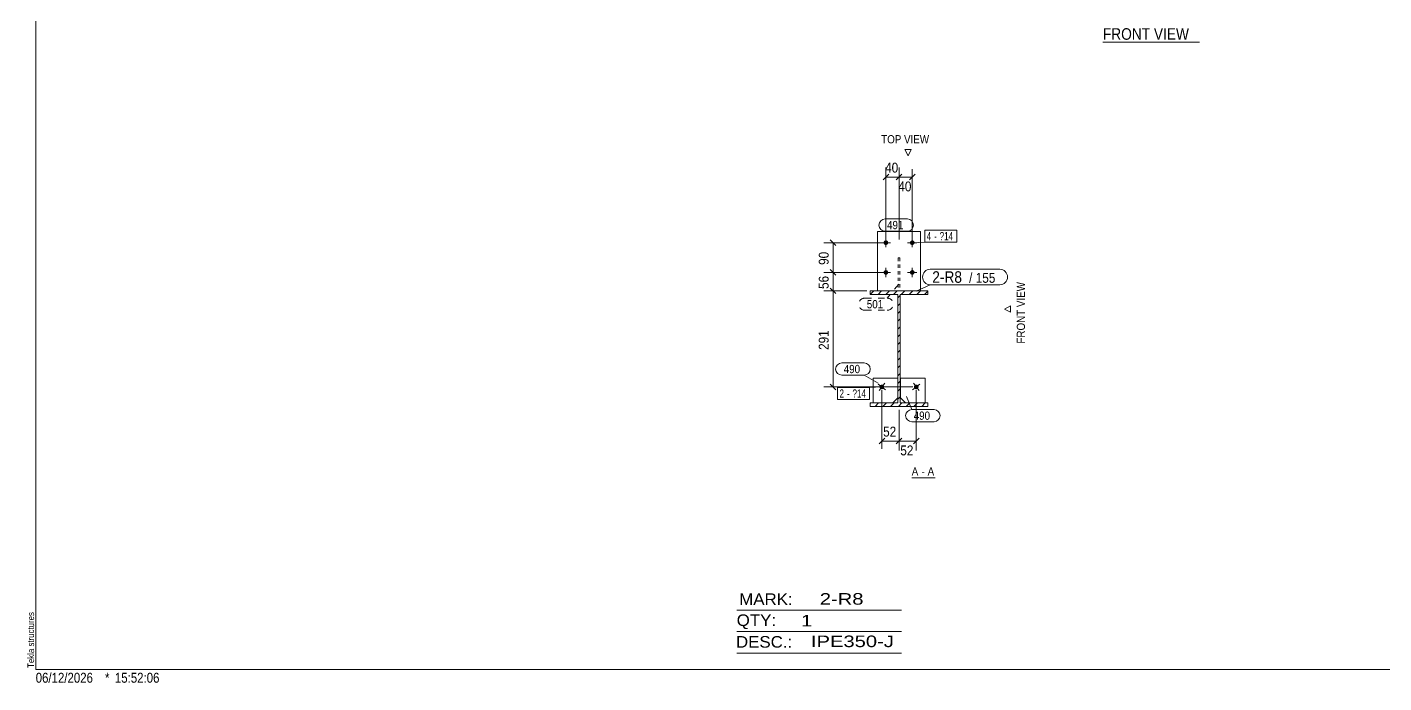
# Model space of a CAD drawing. Header units: millimetres. Extents: x 2 to 825, y 1 to 579.
# Drawn here: x 2.4 to 413.7, y 1 to 199.7 of the extents above; entities that cross this region are included whole.
import ezdxf

# ---------------------------------------------------------------- set-up
doc = ezdxf.new("R2010")
doc.units = ezdxf.units.MM
for name, pattern in [('XKITLINE00', [0]), ('XKITLINE01', [4, 1, -1, 1, -1]), ('XKITLINE02', [4, 2, -2])]:
    doc.linetypes.add(name, pattern=pattern)
for name, color, linetype, lineweight in [('Bolt', 3, 'Continuous', 0), ('BoltMark', 7, 'Continuous', 0), ('Dimensions', 7, 'Continuous', 0), ('DrawingSheet', 5, 'Continuous', 0), ('OtherObjectType', 7, 'Continuous', 0), ('Part', 2, 'Continuous', 0), ('PartMark', 7, 'Continuous', 0)]:
    doc.layers.add(name, color=color, linetype=linetype, lineweight=lineweight)
doc.styles.add('ARIAL', font='ARIAL.TTF')
doc.styles.add('ARIAL_NARROW', font='ARIALN.TTF')

# ---------------------------------------------------------------- blocks, each defined once
blk = doc.blocks.new('*A1')
at = {"layer": 'Part', "color": 7, "linetype": 'XKITLINE00', "lineweight": 0}
for p, q in [((257.98, 118.64), (259.08, 119.74)), ((260.34, 118.64), (261.44, 119.74)), ((262.69, 118.64), (263.79, 119.74)), ((265.05, 118.64), (266.15, 119.74)), ((267.41, 118.64), (268.51, 119.74)), ((269.77, 118.64), (270.87, 119.74)), ((272.12, 118.64), (273.22, 119.74)), ((274.48, 118.64), (275.48, 119.64)), ((257.98, 118.64), (257.98, 118.64)), ((266.38, 117.61), (267.08, 118.31)), ((266.38, 115.26), (267.08, 115.96)), ((266.38, 112.9), (267.08, 113.6)), ((266.38, 110.54), (267.08, 111.24)), ((266.38, 108.19), (267.08, 108.89)), ((266.38, 105.83), (267.08, 106.53)), ((266.38, 103.47), (267.08, 104.17)), ((266.38, 101.11), (267.08, 101.81)), ((266.38, 98.76), (267.08, 99.46)), ((266.38, 96.4), (267.08, 97.1)), ((266.38, 94.04), (267.08, 94.74)), ((266.38, 91.68), (267.08, 92.38)), ((266.38, 89.33), (267.08, 90.03)), ((266.38, 86.97), (267.08, 87.67)), ((257.98, 85.64), (258.18, 85.84)), ((259.44, 84.74), (260.54, 85.84)), ((261.8, 84.74), (262.9, 85.84)), ((264.15, 84.74), (265.25, 85.84)), ((266.51, 84.74), (267.61, 85.84)), ((268.87, 84.74), (269.97, 85.84)), ((271.23, 84.74), (272.33, 85.84)), ((273.58, 84.74), (274.68, 85.84))]:
    blk.add_line(p, q, dxfattribs=at)
blk = doc.blocks.new('*A48')
at = {"layer": 'Bolt'}
for points in [[(263.43, 134.31), (263.43, 134.28), (263.42, 134.24), (263.42, 134.21), (263.41, 134.17), (263.4, 134.14), (263.39, 134.11), (263.38, 134.08), (263.36, 134.04), (263.35, 134.01), (263.33, 133.98), (263.31, 133.96), (263.29, 133.93), (263.27, 133.9), (263.25, 133.87), (263.22, 133.85), (263.2, 133.83), (263.17, 133.8), (263.15, 133.78), (263.12, 133.76), (263.09, 133.74), (263.06, 133.73), (263.03, 133.71), (263, 133.7), (262.97, 133.69), (262.93, 133.67), (262.9, 133.67), (262.87, 133.66), (262.83, 133.65), (262.8, 133.65), (262.76, 133.65), (262.73, 133.64), (262.69, 133.65), (262.66, 133.65), (262.63, 133.65), (262.59, 133.66), (262.56, 133.67), (262.53, 133.67), (262.49, 133.69), (262.46, 133.7), (262.43, 133.71), (262.4, 133.73), (262.37, 133.74), (262.34, 133.76), (262.31, 133.78), (262.29, 133.8), (262.26, 133.83), (262.23, 133.85), (262.21, 133.87), (262.19, 133.9), (262.17, 133.93), (262.15, 133.96), (262.13, 133.98), (262.11, 134.01), (262.1, 134.04), (262.08, 134.08), (262.07, 134.11), (262.06, 134.14), (262.05, 134.17), (262.04, 134.21), (262.04, 134.24), (262.03, 134.28), (262.03, 134.31), (262.03, 134.34), (262.03, 134.38), (262.03, 134.41), (262.04, 134.45), (262.04, 134.48), (262.05, 134.51), (262.06, 134.55), (262.07, 134.58), (262.08, 134.61), (262.1, 134.64), (262.11, 134.67), (262.13, 134.7), (262.15, 134.73), (262.17, 134.76), (262.19, 134.79), (262.21, 134.81), (262.23, 134.84), (262.26, 134.86), (262.29, 134.89), (262.31, 134.91), (262.34, 134.93), (262.37, 134.94), (262.4, 134.96), (262.43, 134.98), (262.46, 134.99), (262.49, 135), (262.53, 135.01), (262.56, 135.02), (262.59, 135.03), (262.63, 135.04), (262.66, 135.04), (262.69, 135.04), (262.73, 135.04), (262.76, 135.04), (262.8, 135.04), (262.83, 135.04), (262.87, 135.03), (262.9, 135.02), (262.93, 135.01), (262.97, 135), (263, 134.99), (263.03, 134.98), (263.06, 134.96), (263.09, 134.94), (263.12, 134.93), (263.15, 134.91), (263.17, 134.89), (263.2, 134.86), (263.22, 134.84), (263.25, 134.81), (263.27, 134.79), (263.29, 134.76), (263.31, 134.73), (263.33, 134.7), (263.35, 134.67), (263.36, 134.64), (263.38, 134.61), (263.39, 134.58), (263.4, 134.55), (263.41, 134.51), (263.42, 134.48), (263.42, 134.45), (263.43, 134.41), (263.43, 134.38), (263.43, 134.34)], [(271.43, 134.31), (271.43, 134.28), (271.42, 134.24), (271.42, 134.21), (271.41, 134.17), (271.4, 134.14), (271.39, 134.11), (271.38, 134.08), (271.36, 134.04), (271.35, 134.01), (271.33, 133.98), (271.31, 133.96), (271.29, 133.93), (271.27, 133.9), (271.25, 133.87), (271.22, 133.85), (271.2, 133.83), (271.17, 133.8), (271.15, 133.78), (271.12, 133.76), (271.09, 133.74), (271.06, 133.73), (271.03, 133.71), (271, 133.7), (270.97, 133.69), (270.93, 133.67), (270.9, 133.67), (270.87, 133.66), (270.83, 133.65), (270.8, 133.65), (270.76, 133.65), (270.73, 133.64), (270.69, 133.65), (270.66, 133.65), (270.63, 133.65), (270.59, 133.66), (270.56, 133.67), (270.53, 133.67), (270.49, 133.69), (270.46, 133.7), (270.43, 133.71), (270.4, 133.73), (270.37, 133.74), (270.34, 133.76), (270.31, 133.78), (270.29, 133.8), (270.26, 133.83), (270.23, 133.85), (270.21, 133.87), (270.19, 133.9), (270.17, 133.93), (270.15, 133.96), (270.13, 133.98), (270.11, 134.01), (270.1, 134.04), (270.08, 134.08), (270.07, 134.11), (270.06, 134.14), (270.05, 134.17), (270.04, 134.21), (270.04, 134.24), (270.03, 134.28), (270.03, 134.31), (270.03, 134.34), (270.03, 134.38), (270.03, 134.41), (270.04, 134.45), (270.04, 134.48), (270.05, 134.51), (270.06, 134.55), (270.07, 134.58), (270.08, 134.61), (270.1, 134.64), (270.11, 134.67), (270.13, 134.7), (270.15, 134.73), (270.17, 134.76), (270.19, 134.79), (270.21, 134.81), (270.23, 134.84), (270.26, 134.86), (270.29, 134.89), (270.31, 134.91), (270.34, 134.93), (270.37, 134.94), (270.4, 134.96), (270.43, 134.98), (270.46, 134.99), (270.49, 135), (270.53, 135.01), (270.56, 135.02), (270.59, 135.03), (270.63, 135.04), (270.66, 135.04), (270.69, 135.04), (270.73, 135.04), (270.76, 135.04), (270.8, 135.04), (270.83, 135.04), (270.87, 135.03), (270.9, 135.02), (270.93, 135.01), (270.97, 135), (271, 134.99), (271.03, 134.98), (271.06, 134.96), (271.09, 134.94), (271.12, 134.93), (271.15, 134.91), (271.17, 134.89), (271.2, 134.86), (271.22, 134.84), (271.25, 134.81), (271.27, 134.79), (271.29, 134.76), (271.31, 134.73), (271.33, 134.7), (271.35, 134.67), (271.36, 134.64), (271.38, 134.61), (271.39, 134.58), (271.4, 134.55), (271.41, 134.51), (271.42, 134.48), (271.42, 134.45), (271.43, 134.41), (271.43, 134.38), (271.43, 134.34)], [(263.43, 125.31), (263.43, 125.28), (263.42, 125.24), (263.42, 125.21), (263.41, 125.17), (263.4, 125.14), (263.39, 125.11), (263.38, 125.08), (263.36, 125.04), (263.35, 125.01), (263.33, 124.98), (263.31, 124.96), (263.29, 124.93), (263.27, 124.9), (263.25, 124.87), (263.22, 124.85), (263.2, 124.83), (263.17, 124.8), (263.15, 124.78), (263.12, 124.76), (263.09, 124.74), (263.06, 124.73), (263.03, 124.71), (263, 124.7), (262.97, 124.69), (262.93, 124.67), (262.9, 124.67), (262.87, 124.66), (262.83, 124.65), (262.8, 124.65), (262.76, 124.65), (262.73, 124.64), (262.69, 124.65), (262.66, 124.65), (262.63, 124.65), (262.59, 124.66), (262.56, 124.67), (262.53, 124.67), (262.49, 124.69), (262.46, 124.7), (262.43, 124.71), (262.4, 124.73), (262.37, 124.74), (262.34, 124.76), (262.31, 124.78), (262.29, 124.8), (262.26, 124.83), (262.23, 124.85), (262.21, 124.87), (262.19, 124.9), (262.17, 124.93), (262.15, 124.96), (262.13, 124.98), (262.11, 125.01), (262.1, 125.04), (262.08, 125.08), (262.07, 125.11), (262.06, 125.14), (262.05, 125.17), (262.04, 125.21), (262.04, 125.24), (262.03, 125.28), (262.03, 125.31), (262.03, 125.34), (262.03, 125.38), (262.03, 125.41), (262.04, 125.45), (262.04, 125.48), (262.05, 125.51), (262.06, 125.55), (262.07, 125.58), (262.08, 125.61), (262.1, 125.64), (262.11, 125.67), (262.13, 125.7), (262.15, 125.73), (262.17, 125.76), (262.19, 125.79), (262.21, 125.81), (262.23, 125.84), (262.26, 125.86), (262.29, 125.89), (262.31, 125.91), (262.34, 125.93), (262.37, 125.94), (262.4, 125.96), (262.43, 125.98), (262.46, 125.99), (262.49, 126), (262.53, 126.01), (262.56, 126.02), (262.59, 126.03), (262.63, 126.04), (262.66, 126.04), (262.69, 126.04), (262.73, 126.04), (262.76, 126.04), (262.8, 126.04), (262.83, 126.04), (262.87, 126.03), (262.9, 126.02), (262.93, 126.01), (262.97, 126), (263, 125.99), (263.03, 125.98), (263.06, 125.96), (263.09, 125.94), (263.12, 125.93), (263.15, 125.91), (263.17, 125.89), (263.2, 125.86), (263.22, 125.84), (263.25, 125.81), (263.27, 125.79), (263.29, 125.76), (263.31, 125.73), (263.33, 125.7), (263.35, 125.67), (263.36, 125.64), (263.38, 125.61), (263.39, 125.58), (263.4, 125.55), (263.41, 125.51), (263.42, 125.48), (263.42, 125.45), (263.43, 125.41), (263.43, 125.38), (263.43, 125.34)], [(271.43, 125.31), (271.43, 125.28), (271.42, 125.24), (271.42, 125.21), (271.41, 125.17), (271.4, 125.14), (271.39, 125.11), (271.38, 125.08), (271.36, 125.04), (271.35, 125.01), (271.33, 124.98), (271.31, 124.96), (271.29, 124.93), (271.27, 124.9), (271.25, 124.87), (271.22, 124.85), (271.2, 124.83), (271.17, 124.8), (271.15, 124.78), (271.12, 124.76), (271.09, 124.74), (271.06, 124.73), (271.03, 124.71), (271, 124.7), (270.97, 124.69), (270.93, 124.67), (270.9, 124.67), (270.87, 124.66), (270.83, 124.65), (270.8, 124.65), (270.76, 124.65), (270.73, 124.64), (270.69, 124.65), (270.66, 124.65), (270.63, 124.65), (270.59, 124.66), (270.56, 124.67), (270.53, 124.67), (270.49, 124.69), (270.46, 124.7), (270.43, 124.71), (270.4, 124.73), (270.37, 124.74), (270.34, 124.76), (270.31, 124.78), (270.29, 124.8), (270.26, 124.83), (270.23, 124.85), (270.21, 124.87), (270.19, 124.9), (270.17, 124.93), (270.15, 124.96), (270.13, 124.98), (270.11, 125.01), (270.1, 125.04), (270.08, 125.08), (270.07, 125.11), (270.06, 125.14), (270.05, 125.17), (270.04, 125.21), (270.04, 125.24), (270.03, 125.28), (270.03, 125.31), (270.03, 125.34), (270.03, 125.38), (270.03, 125.41), (270.04, 125.45), (270.04, 125.48), (270.05, 125.51), (270.06, 125.55), (270.07, 125.58), (270.08, 125.61), (270.1, 125.64), (270.11, 125.67), (270.13, 125.7), (270.15, 125.73), (270.17, 125.76), (270.19, 125.79), (270.21, 125.81), (270.23, 125.84), (270.26, 125.86), (270.29, 125.89), (270.31, 125.91), (270.34, 125.93), (270.37, 125.94), (270.4, 125.96), (270.43, 125.98), (270.46, 125.99), (270.49, 126), (270.53, 126.01), (270.56, 126.02), (270.59, 126.03), (270.63, 126.04), (270.66, 126.04), (270.69, 126.04), (270.73, 126.04), (270.76, 126.04), (270.8, 126.04), (270.83, 126.04), (270.87, 126.03), (270.9, 126.02), (270.93, 126.01), (270.97, 126), (271, 125.99), (271.03, 125.98), (271.06, 125.96), (271.09, 125.94), (271.12, 125.93), (271.15, 125.91), (271.17, 125.89), (271.2, 125.86), (271.22, 125.84), (271.25, 125.81), (271.27, 125.79), (271.29, 125.76), (271.31, 125.73), (271.33, 125.7), (271.35, 125.67), (271.36, 125.64), (271.38, 125.61), (271.39, 125.58), (271.4, 125.55), (271.41, 125.51), (271.42, 125.48), (271.42, 125.45), (271.43, 125.41), (271.43, 125.38), (271.43, 125.34)]]:
    blk.add_hatch(color=3, dxfattribs=at).paths.add_polyline_path(points, flags=17)
at = {"layer": 'Bolt', "color": 3, "linetype": 'XKITLINE00', "lineweight": 0}
for p, q in [((262.73, 135.74), (262.73, 132.94)), ((270.73, 135.74), (270.73, 132.94)), ((264.13, 134.34), (261.33, 134.34)), ((272.13, 134.34), (269.33, 134.34)), ((264.13, 125.34), (261.33, 125.34)), ((262.73, 126.74), (262.73, 123.94)), ((272.13, 125.34), (269.33, 125.34)), ((270.73, 126.74), (270.73, 123.94))]:
    blk.add_line(p, q, dxfattribs=at)
blk = doc.blocks.new('*A49')
at = {"layer": 'Bolt'}
blk.add_hatch(color=3, dxfattribs=at).paths.add_polyline_path([(271.53, 91.22), (271.56, 91.24), (271.59, 91.25), (271.62, 91.27), (271.65, 91.28), (271.68, 91.3), (271.71, 91.31), (271.74, 91.32), (271.78, 91.33), (271.81, 91.33), (271.84, 91.34), (271.88, 91.34), (271.91, 91.34), (271.95, 91.34), (271.98, 91.34), (272.02, 91.34), (272.05, 91.33), (272.08, 91.33), (272.12, 91.32), (272.15, 91.31), (272.18, 91.3), (272.21, 91.28), (272.25, 91.27), (272.28, 91.25), (272.3, 91.23), (272.33, 91.22), (272.36, 91.2), (272.39, 91.17), (272.41, 91.15), (272.44, 91.13), (272.46, 91.1), (272.48, 91.07), (272.5, 91.05), (272.52, 91.02), (272.54, 90.99), (272.56, 90.96), (272.57, 90.93), (272.58, 90.89), (272.59, 90.86), (272.6, 90.83), (272.61, 90.8), (272.62, 90.76), (272.62, 90.73), (272.63, 90.69), (272.63, 90.66), (272.63, 90.63), (272.63, 90.59), (272.62, 90.56), (272.62, 90.52), (272.61, 90.49), (272.6, 90.46), (272.59, 90.42), (272.58, 90.39), (272.57, 90.36), (272.55, 90.33), (272.54, 90.3), (272.52, 90.27), (272.5, 90.24), (272.48, 90.21), (272.46, 90.19), (272.44, 90.16), (272.41, 90.14), (272.39, 90.11), (272.36, 90.09), (272.33, 90.07), (272.3, 90.05), (272.27, 90.03), (272.24, 90.02), (272.21, 90), (272.18, 89.99), (272.15, 89.98), (272.11, 89.97), (272.08, 89.96), (272.05, 89.95), (272.01, 89.95), (271.98, 89.95), (271.95, 89.94), (271.91, 89.94), (271.88, 89.95), (271.84, 89.95), (271.81, 89.95), (271.77, 89.96), (271.74, 89.97), (271.71, 89.98), (271.68, 89.99), (271.64, 90), (271.61, 90.02), (271.58, 90.04), (271.55, 90.05), (271.53, 90.07), (271.5, 90.09), (271.47, 90.11), (271.45, 90.14), (271.42, 90.16), (271.4, 90.19), (271.38, 90.21), (271.36, 90.24), (271.34, 90.27), (271.32, 90.3), (271.3, 90.33), (271.29, 90.36), (271.28, 90.39), (271.26, 90.43), (271.25, 90.46), (271.25, 90.49), (271.24, 90.53), (271.23, 90.56), (271.23, 90.59), (271.23, 90.63), (271.23, 90.66), (271.23, 90.7), (271.23, 90.73), (271.24, 90.77), (271.25, 90.8), (271.25, 90.83), (271.26, 90.86), (271.28, 90.9), (271.29, 90.93), (271.3, 90.96), (271.32, 90.99), (271.34, 91.02), (271.36, 91.05), (271.38, 91.08), (271.4, 91.1), (271.42, 91.13), (271.45, 91.15), (271.47, 91.18), (271.5, 91.2)], flags=17)
at = {"layer": 'Bolt', "color": 3, "linetype": 'XKITLINE00', "lineweight": 0}
for p, q in [((270.82, 89.78), (273.03, 91.5)), ((271.07, 91.75), (272.79, 89.54))]:
    blk.add_line(p, q, dxfattribs=at)
blk = doc.blocks.new('*A50')
at = {"layer": 'Bolt'}
blk.add_hatch(color=3, dxfattribs=at).paths.add_polyline_path([(261.07, 90.11), (261.05, 90.14), (261.02, 90.16), (261, 90.19), (260.98, 90.21), (260.96, 90.24), (260.94, 90.27), (260.92, 90.3), (260.9, 90.33), (260.89, 90.36), (260.88, 90.39), (260.86, 90.42), (260.85, 90.46), (260.85, 90.49), (260.84, 90.52), (260.83, 90.56), (260.83, 90.59), (260.83, 90.63), (260.83, 90.66), (260.83, 90.69), (260.83, 90.73), (260.84, 90.76), (260.85, 90.8), (260.85, 90.83), (260.86, 90.86), (260.88, 90.89), (260.89, 90.93), (260.9, 90.96), (260.92, 90.99), (260.94, 91.02), (260.96, 91.05), (260.98, 91.07), (261, 91.1), (261.02, 91.13), (261.05, 91.15), (261.07, 91.17), (261.1, 91.2), (261.13, 91.22), (261.15, 91.23), (261.18, 91.25), (261.21, 91.27), (261.24, 91.28), (261.28, 91.3), (261.31, 91.31), (261.34, 91.32), (261.37, 91.33), (261.41, 91.33), (261.44, 91.34), (261.48, 91.34), (261.51, 91.34), (261.55, 91.34), (261.58, 91.34), (261.61, 91.34), (261.65, 91.33), (261.68, 91.33), (261.71, 91.32), (261.75, 91.31), (261.78, 91.3), (261.81, 91.28), (261.84, 91.27), (261.87, 91.25), (261.9, 91.24), (261.93, 91.22), (261.96, 91.2), (261.99, 91.18), (262.01, 91.15), (262.04, 91.13), (262.06, 91.1), (262.08, 91.08), (262.1, 91.05), (262.12, 91.02), (262.14, 90.99), (262.15, 90.96), (262.17, 90.93), (262.18, 90.9), (262.19, 90.86), (262.2, 90.83), (262.21, 90.8), (262.22, 90.77), (262.22, 90.73), (262.23, 90.7), (262.23, 90.66), (262.23, 90.63), (262.23, 90.59), (262.22, 90.56), (262.22, 90.53), (262.21, 90.49), (262.2, 90.46), (262.19, 90.43), (262.18, 90.39), (262.17, 90.36), (262.16, 90.33), (262.14, 90.3), (262.12, 90.27), (262.1, 90.24), (262.08, 90.21), (262.06, 90.19), (262.04, 90.16), (262.01, 90.14), (261.99, 90.11), (261.96, 90.09), (261.93, 90.07), (261.9, 90.05), (261.88, 90.04), (261.85, 90.02), (261.81, 90), (261.78, 89.99), (261.75, 89.98), (261.72, 89.97), (261.68, 89.96), (261.65, 89.95), (261.62, 89.95), (261.58, 89.95), (261.55, 89.94), (261.51, 89.94), (261.48, 89.95), (261.44, 89.95), (261.41, 89.95), (261.38, 89.96), (261.34, 89.97), (261.31, 89.98), (261.28, 89.99), (261.25, 90), (261.22, 90.02), (261.19, 90.03), (261.16, 90.05), (261.13, 90.07), (261.1, 90.09)], flags=17)
at = {"layer": 'Bolt', "color": 3, "linetype": 'XKITLINE00', "lineweight": 0}
for p, q in [((262.63, 89.78), (260.42, 91.5)), ((260.67, 89.54), (262.39, 91.75))]:
    blk.add_line(p, q, dxfattribs=at)
blk = doc.blocks.new('*A51')
at = {"layer": 'Part', "color": 2, "linetype": 'XKITLINE00', "lineweight": 0}
for p, q in [((257.98, 118.64), (257.98, 119.74)), ((257.98, 119.74), (275.48, 119.74)), ((275.48, 119.74), (275.48, 118.64)), ((266.38, 118.64), (257.98, 118.64)), ((266.38, 85.84), (266.38, 118.64)), ((275.48, 118.64), (267.08, 118.64)), ((267.08, 118.64), (267.08, 85.84)), ((257.98, 84.74), (257.98, 85.84)), ((257.98, 85.84), (266.38, 85.84)), ((275.48, 84.74), (257.98, 84.74)), ((267.08, 85.84), (275.48, 85.84)), ((275.48, 85.84), (275.48, 84.74))]:
    blk.add_line(p, q, dxfattribs=at)
blk = doc.blocks.new('*A52')
at = {"layer": 'Part', "color": 2, "linetype": 'XKITLINE00', "lineweight": 0}
for p, q in [((260.23, 137.74), (260.23, 119.74)), ((260.23, 137.74), (273.23, 137.74)), ((273.23, 137.74), (273.23, 119.74))]:
    blk.add_line(p, q, dxfattribs=at)
at = {"layer": 'Part', "color": 7, "linetype": 'XKITLINE01', "lineweight": 0}
blk.add_line((260.23, 119.74), (273.23, 119.74), dxfattribs=at)
blk = doc.blocks.new('*A53')
at = {"layer": 'Part', "color": 7, "linetype": 'XKITLINE01', "lineweight": 0}
for p, q in [((266.98, 129.74), (266.48, 129.74)), ((266.48, 129.74), (266.48, 119.74)), ((266.98, 129.74), (266.98, 119.74)), ((266.98, 119.74), (266.48, 119.74))]:
    blk.add_line(p, q, dxfattribs=at)
blk = doc.blocks.new('*A54')
at = {"layer": 'Part', "color": 2, "linetype": 'XKITLINE00', "lineweight": 0}
for p, q in [((267.13, 87.34), (267.13, 93.34)), ((267.13, 93.34), (274.63, 93.34)), ((274.63, 93.34), (274.63, 85.84)), ((268.63, 85.84), (267.13, 87.34))]:
    blk.add_line(p, q, dxfattribs=at)
at = {"layer": 'Part', "color": 7, "linetype": 'XKITLINE01', "lineweight": 0}
blk.add_line((274.63, 85.84), (268.63, 85.84), dxfattribs=at)
blk = doc.blocks.new('*A55')
at = {"layer": 'Part', "color": 2, "linetype": 'XKITLINE00', "lineweight": 0}
for p, q in [((266.33, 93.34), (258.83, 93.34)), ((258.83, 93.34), (258.83, 85.84)), ((266.33, 87.34), (266.33, 93.34)), ((264.83, 85.84), (266.33, 87.34))]:
    blk.add_line(p, q, dxfattribs=at)
at = {"layer": 'Part', "color": 7, "linetype": 'XKITLINE01', "lineweight": 0}
blk.add_line((258.83, 85.84), (264.83, 85.84), dxfattribs=at)
blk = doc.blocks.new('*A56')
at = {"layer": 'DrawingSheet', "color": 5, "linetype": 'XKITLINE00', "lineweight": 0}
for p, q in [((5, 579), (5, 5)), ((5, 5), (825, 5))]:
    blk.add_line(p, q, dxfattribs=at)
at = {"layer": 'DrawingSheet', "color": 5, "style": 'ARIAL', "width": 0.85}
blk.add_text('Tekla structures', height=2, rotation=90, dxfattribs=at).set_placement((4.5, 5.5))
blk = doc.blocks.new('*A60')
at = {"layer": 'OtherObjectType', "color": 6, "linetype": 'XKITLINE00', "lineweight": 0}
for p, q in [((217.5, 23), (267.5, 23)), ((217.5, 16.5), (267.5, 16.5)), ((217.5, 10), (267.5, 10))]:
    blk.add_line(p, q, dxfattribs=at)
at = {"layer": 'OtherObjectType', "color": 6, "style": 'ARIAL_NARROW'}
for s, width, p in [('MARK:', 1.275, (218.27, 24.58)), ('2-R8', 1.525501, (242.69, 24.65)), ('QTY:', 1.275, (217.5, 18.19)), ('1', 1.525501, (236.99, 18.05)), ('DESC.:', 1.275, (217.29, 11.63)), ('IPE350-J', 1.525501, (240, 11.79))]:
    blk.add_text(s, height=3.5, dxfattribs=dict(at, width=width)).set_placement(p)
blk = doc.blocks.new('*A63')
at = {"layer": 'OtherObjectType', "color": 7, "style": 'ARIAL_NARROW', "width": 1.008832}
for s, p in [('06/12/2026', (4.99, 1)), ('*', (26, 1)), ('15:52:06', (29, 1))]:
    blk.add_text(s, height=3, dxfattribs=at).set_placement(p)
blk = doc.blocks.new('*A92')
at = {"layer": 'OtherObjectType', "color": 7, "linetype": 'XKITLINE00', "lineweight": 0}
blk.add_line((328.52, 195.09), (357.82, 195.09), dxfattribs=at)
at = {"layer": 'OtherObjectType', "color": 7, "style": 'ARIAL', "width": 0.85}
blk.add_text('FRONT VIEW', height=3.5, dxfattribs=at).set_placement((328.52, 195.84))
blk = doc.blocks.new('*A122')
at = {"layer": 'Dimensions', "color": 7, "linetype": 'XKITLINE00', "lineweight": 0}
for p, q in [((256.98, 119.74), (243.88, 119.74)), ((245.88, 120.59), (247.58, 118.9)), ((246.73, 90.64), (246.73, 119.74)), ((270.93, 90.64), (243.88, 90.64)), ((245.88, 91.49), (247.58, 89.8))]:
    blk.add_line(p, q, dxfattribs=at)
at = {"layer": 'Dimensions', "color": 3}
for p in [(246.73, 119.74), (246.73, 90.64)]:
    blk.add_point(p, dxfattribs=at)
at = {"layer": 'Dimensions', "color": 3, "style": 'ARIAL', "width": 0.85}
blk.add_text('291', height=3, rotation=90.0002, dxfattribs=at).set_placement((245.38, 101.86))
blk = doc.blocks.new('*A123')
at = {"layer": 'Dimensions', "color": 7, "linetype": 'XKITLINE00', "lineweight": 0}
for p, q in [((261.73, 125.34), (243.88, 125.34)), ((245.88, 126.19), (247.58, 124.5)), ((246.73, 119.74), (246.73, 125.34)), ((256.98, 119.74), (243.88, 119.74)), ((245.88, 120.59), (247.58, 118.9))]:
    blk.add_line(p, q, dxfattribs=at)
at = {"layer": 'Dimensions', "color": 3}
for p in [(246.73, 125.34), (246.73, 119.74)]:
    blk.add_point(p, dxfattribs=at)
at = {"layer": 'Dimensions', "color": 3, "style": 'ARIAL', "width": 0.85}
blk.add_text('56', height=3, rotation=90.0002, dxfattribs=at).set_placement((245.38, 120.32))
blk = doc.blocks.new('*A124')
at = {"layer": 'Dimensions', "color": 7, "linetype": 'XKITLINE00', "lineweight": 0}
for p, q in [((261.73, 134.34), (243.88, 134.34)), ((245.88, 135.19), (247.58, 133.5)), ((246.73, 125.34), (246.73, 134.34)), ((261.73, 125.34), (243.88, 125.34)), ((245.88, 126.19), (247.58, 124.5))]:
    blk.add_line(p, q, dxfattribs=at)
at = {"layer": 'Dimensions', "color": 3}
for p in [(246.73, 134.34), (246.73, 125.34)]:
    blk.add_point(p, dxfattribs=at)
at = {"layer": 'Dimensions', "color": 3, "style": 'ARIAL', "width": 0.85}
blk.add_text('90', height=3, rotation=90.0002, dxfattribs=at).set_placement((245.38, 127.62))
blk = doc.blocks.new('*A125')
at = {"layer": 'Dimensions', "color": 7, "linetype": 'XKITLINE00', "lineweight": 0}
for p, q in [((261.53, 89.64), (261.53, 71.84)), ((266.73, 83.74), (266.73, 71.84)), ((262.38, 75.09), (260.68, 73.4)), ((261.53, 74.24), (266.73, 74.24)), ((267.58, 75.09), (265.88, 73.4))]:
    blk.add_line(p, q, dxfattribs=at)
at = {"layer": 'Dimensions', "color": 3}
for p in [(261.53, 74.24), (266.73, 74.24)]:
    blk.add_point(p, dxfattribs=at)
at = {"layer": 'Dimensions', "color": 3, "style": 'ARIAL', "width": 0.85}
blk.add_text('52', height=3, dxfattribs=at).set_placement((261.9, 75.59))
blk = doc.blocks.new('*A126')
at = {"layer": 'Dimensions', "color": 7, "linetype": 'XKITLINE00', "lineweight": 0}
for p, q in [((271.93, 89.64), (271.93, 71.39)), ((266.73, 83.74), (266.73, 71.39)), ((267.58, 75.09), (265.88, 73.4)), ((266.73, 74.24), (271.93, 74.24)), ((272.78, 75.09), (271.08, 73.4))]:
    blk.add_line(p, q, dxfattribs=at)
at = {"layer": 'Dimensions', "color": 3}
for p in [(266.73, 74.24), (271.93, 74.24)]:
    blk.add_point(p, dxfattribs=at)
at = {"layer": 'Dimensions', "color": 3, "style": 'ARIAL', "width": 0.85}
blk.add_text('52', height=3, dxfattribs=at).set_placement((267.1, 69.89))
blk = doc.blocks.new('*A127')
at = {"layer": 'Dimensions', "color": 7, "linetype": 'XKITLINE00', "lineweight": 0}
for p, q in [((262.73, 135.34), (262.73, 157.09)), ((266.73, 135.34), (266.73, 157.09)), ((263.58, 155.09), (261.88, 153.4)), ((262.73, 154.24), (266.73, 154.24)), ((267.58, 155.09), (265.88, 153.4))]:
    blk.add_line(p, q, dxfattribs=at)
at = {"layer": 'Dimensions', "color": 3}
for p in [(262.73, 154.24), (266.73, 154.24)]:
    blk.add_point(p, dxfattribs=at)
at = {"layer": 'Dimensions', "color": 3, "style": 'ARIAL', "width": 0.85}
blk.add_text('40', height=3, dxfattribs=at).set_placement((262.5, 155.59))
blk = doc.blocks.new('*A128')
at = {"layer": 'Dimensions', "color": 7, "linetype": 'XKITLINE00', "lineweight": 0}
for p, q in [((266.73, 135.34), (266.73, 156.64)), ((270.73, 135.34), (270.73, 156.64)), ((267.58, 155.09), (265.88, 153.4)), ((266.73, 154.24), (270.73, 154.24)), ((271.58, 155.09), (269.88, 153.4))]:
    blk.add_line(p, q, dxfattribs=at)
at = {"layer": 'Dimensions', "color": 3}
for p in [(266.73, 154.24), (270.73, 154.24)]:
    blk.add_point(p, dxfattribs=at)
at = {"layer": 'Dimensions', "color": 3, "style": 'ARIAL', "width": 0.85}
blk.add_text('40', height=3, dxfattribs=at).set_placement((266.5, 149.89))
blk = doc.blocks.new('*A129')
at = {"layer": 'BoltMark', "color": 7, "linetype": 'XKITLINE00', "lineweight": 0}
for p, q in [((274.5, 138.19), (284.19, 138.19)), ((274.5, 134.49), (274.5, 138.19)), ((284.19, 134.49), (284.19, 138.19)), ((270.73, 134.34), (274.5, 134.49)), ((274.5, 134.49), (284.19, 134.49))]:
    blk.add_line(p, q, dxfattribs=at)
at = {"layer": 'BoltMark', "color": 3, "style": 'ARIAL_NARROW', "width": 0.85}
for s, p in [('4', (275.1, 135.09)), ('-', (277.37, 135.09)), ('?14', (279.03, 135.09))]:
    blk.add_text(s, height=2.5, dxfattribs=at).set_placement(p)
blk = doc.blocks.new('*A130')
at = {"layer": 'BoltMark', "color": 7, "linetype": 'XKITLINE00', "lineweight": 0}
for p, q in [((248.07, 90.49), (257.76, 90.49)), ((248.07, 86.79), (248.07, 90.49)), ((261.53, 90.64), (257.76, 90.49)), ((257.76, 86.79), (257.76, 90.49)), ((248.07, 86.79), (257.76, 86.79))]:
    blk.add_line(p, q, dxfattribs=at)
at = {"layer": 'BoltMark', "color": 3, "style": 'ARIAL_NARROW', "width": 0.85}
for s, p in [('2', (248.67, 87.39)), ('-', (250.94, 87.39)), ('?14', (252.6, 87.39))]:
    blk.add_text(s, height=2.5, dxfattribs=at).set_placement(p)
blk = doc.blocks.new('*A131')
at = {"layer": 'PartMark', "color": 7, "linetype": 'XKITLINE00', "lineweight": 0}
for p, q in [((276.19, 126.29), (297.25, 126.29)), ((271.95, 119.7), (276.19, 121.59)), ((276.19, 121.59), (297.25, 121.59))]:
    blk.add_line(p, q, dxfattribs=at)
for centre, start, end in [((276.19, 123.94), 90, 270), ((297.25, 123.94), 270, 90)]:
    blk.add_arc(centre, 2.35, start, end, dxfattribs=at)
at = {"layer": 'PartMark', "color": 1, "style": 'ARIAL', "width": 0.85}
blk.add_text('2-R8', height=3.5, dxfattribs=at).set_placement((276.79, 122.19))
at = {"layer": 'PartMark', "color": 3, "style": 'ARIAL', "width": 0.85}
for s, p in [('/', (287.96, 122.19)), ('155', (289.97, 122.19))]:
    blk.add_text(s, height=3, dxfattribs=at).set_placement(p)
blk = doc.blocks.new('*A132')
at = {"layer": 'PartMark', "color": 7, "linetype": 'XKITLINE00', "lineweight": 0}
for p, q in [((262.48, 141.54), (269.24, 141.54)), ((262.48, 137.84), (269.24, 137.84))]:
    blk.add_line(p, q, dxfattribs=at)
for centre, start, end in [((262.48, 139.69), 90, 270), ((269.24, 139.69), 270, 90)]:
    blk.add_arc(centre, 1.85, start, end, dxfattribs=at)
at = {"layer": 'PartMark', "color": 3, "style": 'ARIAL', "width": 0.85}
blk.add_text('491', height=2.5, dxfattribs=at).set_placement((263.08, 138.44))
blk = doc.blocks.new('*A133')
at = {"layer": 'PartMark', "color": 7, "linetype": 'XKITLINE02', "lineweight": 0}
for p, q in [((266.61, 121.77), (263.11, 117.56)), ((256.35, 117.56), (263.11, 117.56)), ((256.35, 113.86), (263.11, 113.86))]:
    blk.add_line(p, q, dxfattribs=at)
for centre, start, end in [((256.35, 115.71), 90, 270), ((263.11, 115.71), 270, 90)]:
    blk.add_arc(centre, 1.85, start, end, dxfattribs=at)
at = {"layer": 'PartMark', "color": 3, "style": 'ARIAL', "width": 0.85}
blk.add_text('501', height=2.5, dxfattribs=at).set_placement((256.95, 114.46))
blk = doc.blocks.new('*A134')
at = {"layer": 'PartMark', "color": 7, "linetype": 'XKITLINE00', "lineweight": 0}
for p, q in [((269.01, 87.72), (270.56, 83.78)), ((270.56, 83.78), (277.32, 83.78)), ((270.56, 80.08), (277.32, 80.08))]:
    blk.add_line(p, q, dxfattribs=at)
for centre, start, end in [((270.56, 81.93), 90, 270), ((277.32, 81.93), 270, 90)]:
    blk.add_arc(centre, 1.85, start, end, dxfattribs=at)
at = {"layer": 'PartMark', "color": 3, "style": 'ARIAL', "width": 0.85}
blk.add_text('490', height=2.5, dxfattribs=at).set_placement((271.16, 80.68))
blk = doc.blocks.new('*A135')
at = {"layer": 'PartMark', "color": 7, "linetype": 'XKITLINE00', "lineweight": 0}
for p, q in [((249.35, 97.91), (256.12, 97.91)), ((249.35, 94.21), (256.12, 94.21)), ((260.36, 91.81), (256.12, 94.21))]:
    blk.add_line(p, q, dxfattribs=at)
for centre, start, end in [((249.35, 96.06), 90, 270), ((256.12, 96.06), 270, 90)]:
    blk.add_arc(centre, 1.85, start, end, dxfattribs=at)
at = {"layer": 'PartMark', "color": 3, "style": 'ARIAL', "width": 0.85}
blk.add_text('490', height=2.5, dxfattribs=at).set_placement((249.95, 94.81))
blk = doc.blocks.new('*A136')
at = {"layer": 'OtherObjectType', "color": 7, "linetype": 'XKITLINE00', "lineweight": 0}
for p, q in [((269.46, 160.69), (268.52, 162.57)), ((268.52, 162.57), (270.4, 162.57)), ((270.4, 162.57), (269.46, 160.69)), ((269.46, 160.69), (269.46, 160.69)), ((298.65, 114.24), (300.52, 115.18)), ((300.52, 115.18), (300.52, 113.31)), ((300.52, 113.31), (298.65, 114.24)), ((298.65, 114.24), (298.65, 114.24)), ((270.56, 63.04), (277.62, 63.04))]:
    blk.add_line(p, q, dxfattribs=at)
at = {"layer": 'OtherObjectType', "color": 7, "style": 'ARIAL', "width": 0.85}
for s, p in [('TOP VIEW', (261.31, 164.44)), ('A', (270.56, 63.79)), ('A', (275.39, 63.79)), ('-', (273.53, 63.79))]:
    blk.add_text(s, height=2.5, dxfattribs=at).set_placement(p)
blk.add_text('FRONT VIEW', height=2.5, rotation=90, dxfattribs=at).set_placement((304.9, 103.78))

msp = doc.modelspace()

# ---------------------------------------------------------------- block references
at = {"lineweight": 0}
for name in ['*A56', '*A92', '*A127', '*A128', '*A132', '*A52', '*A48', '*A129', '*A124', '*A53', '*A123', '*A131', '*A122', '*A133', '*A1', '*A51', '*A135', '*A130', '*A55', '*A50', '*A54', '*A49', '*A125', '*A126', '*A134', '*A60', '*A63']:
    msp.add_blockref(name, (0, 0), dxfattribs=at)
at = {"layer": 'OtherObjectType', "lineweight": 0}
msp.add_blockref('*A136', (0, 0), dxfattribs=at)

doc.saveas('drawing.dxf')
